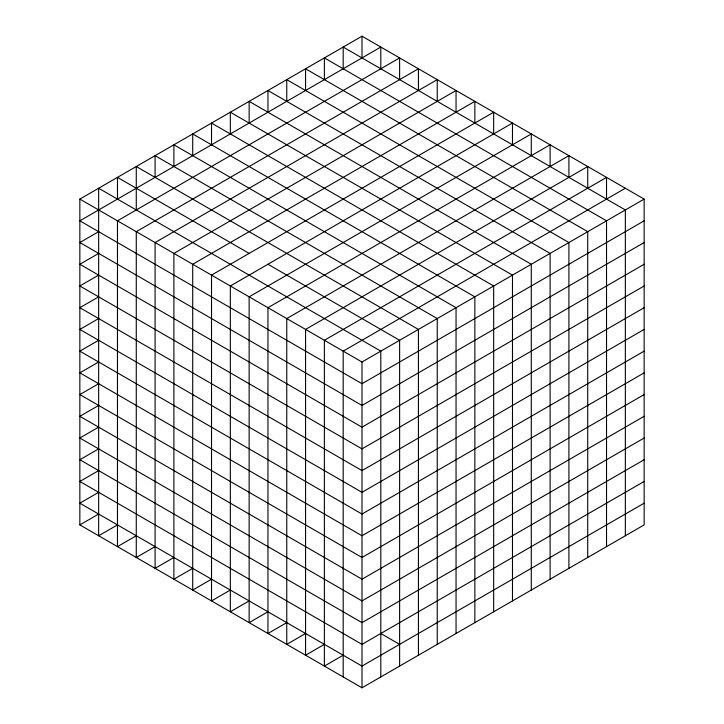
<?xml version="1.0" encoding="UTF-8"?>
<svg xmlns="http://www.w3.org/2000/svg" width="724" height="724" viewBox="0 0 724 724"><rect width="100%" height="100%" fill="white"/><g stroke="black" fill="none" stroke-linecap="round" stroke-linejoin="round"><path stroke-width="1.09" d="M79.848 199.1L362 36.2L644.152 199.1L644.152 524.9L362 687.8L79.848 524.9L79.848 199.1L362 362L644.152 199.1M98.654 231.68L79.848 242.54L362 405.44L644.152 242.54M98.654 253.4L79.848 264.26L362 427.16L644.152 264.26M98.654 275.12L79.848 285.98L362 448.88L644.152 285.98M98.654 296.84L79.848 307.7L362 470.6L644.152 307.7M98.654 318.56L79.848 329.42L362 492.32L644.152 329.42M98.654 340.28L79.848 351.14L362 514.04L644.152 351.14M98.654 362L79.848 372.86L362 535.76L644.152 372.86M98.654 383.72L79.848 394.58L362 557.48L644.152 394.58M98.654 405.44L79.848 416.3L362 579.2L644.152 416.3M98.654 427.16L79.848 438.02L362 600.92L644.152 438.02M98.654 448.88L79.848 459.74L362 622.64L644.152 459.74M98.654 470.6L79.848 481.46L362 644.36L644.152 481.46M98.654 492.32L79.848 503.18L362 666.08L644.152 503.18M625.346 188.24L343.194 351.14L343.194 676.94M79.848 524.9L98.654 514.04M117.469 524.9L98.654 535.76L98.654 188.24L380.806 351.14L380.806 676.94M644.152 220.82L362 383.72L79.848 220.82L380.806 47.06L380.806 68.78M136.275 535.76L117.469 546.62L117.469 220.82L399.621 57.92L399.621 79.64M155.09 546.62L136.275 557.48L136.275 231.68L418.427 68.78L418.427 90.5M173.896 557.48L155.09 568.34L155.09 242.54L437.242 79.64L437.242 101.36M192.711 568.34L173.896 579.2L173.896 253.4L456.048 90.5L456.048 112.22M211.517 579.2L192.711 590.06L192.711 264.26L474.863 101.36L474.863 123.08M230.332 590.06L211.517 600.92L211.517 275.12L493.668 112.22L493.668 133.94M249.137 600.92L230.332 611.78L230.332 285.98L512.483 123.08L512.483 144.8M267.952 611.78L249.137 622.64L249.137 296.84L531.289 133.94L531.289 155.66M286.758 622.64L267.952 633.5L267.952 307.7L550.104 144.8L550.104 166.52M305.573 633.5L286.758 644.36L286.758 318.56L568.91 155.66L568.91 177.38M324.379 644.36L305.573 655.22L305.573 329.42L587.725 166.52L587.725 188.24M343.194 655.22L324.379 666.08L324.379 340.28L606.531 177.38L606.531 199.1M249.137 253.4L117.469 177.38L117.469 199.1M267.952 264.26L399.621 340.28L399.621 666.08M380.806 633.5L399.621 644.36M625.346 535.76L625.346 209.96L343.194 47.06L343.194 68.78M606.531 546.62L606.531 220.82L324.379 57.92L324.379 79.64M587.725 557.48L587.725 231.68L305.573 68.78L305.573 90.5M568.91 568.34L568.91 242.54L286.758 79.64L286.758 101.36M550.104 579.2L550.104 253.4L267.952 90.5L267.952 112.22M531.289 590.06L531.289 264.26L249.137 101.36L249.137 123.08M512.483 600.92L512.483 275.12L230.332 112.22L230.332 133.94M493.668 611.78L493.668 285.98L211.517 123.08L211.517 144.8M474.863 622.64L474.863 296.84L192.711 133.94L192.711 155.66M456.048 633.5L456.048 307.7L173.896 144.8L173.896 166.52M437.242 644.36L437.242 318.56L155.09 155.66L155.09 177.38M418.427 655.22L418.427 329.42L136.275 166.52L136.275 209.96M362 36.2L362 57.92M362 362L362 687.8"/></g></svg>
